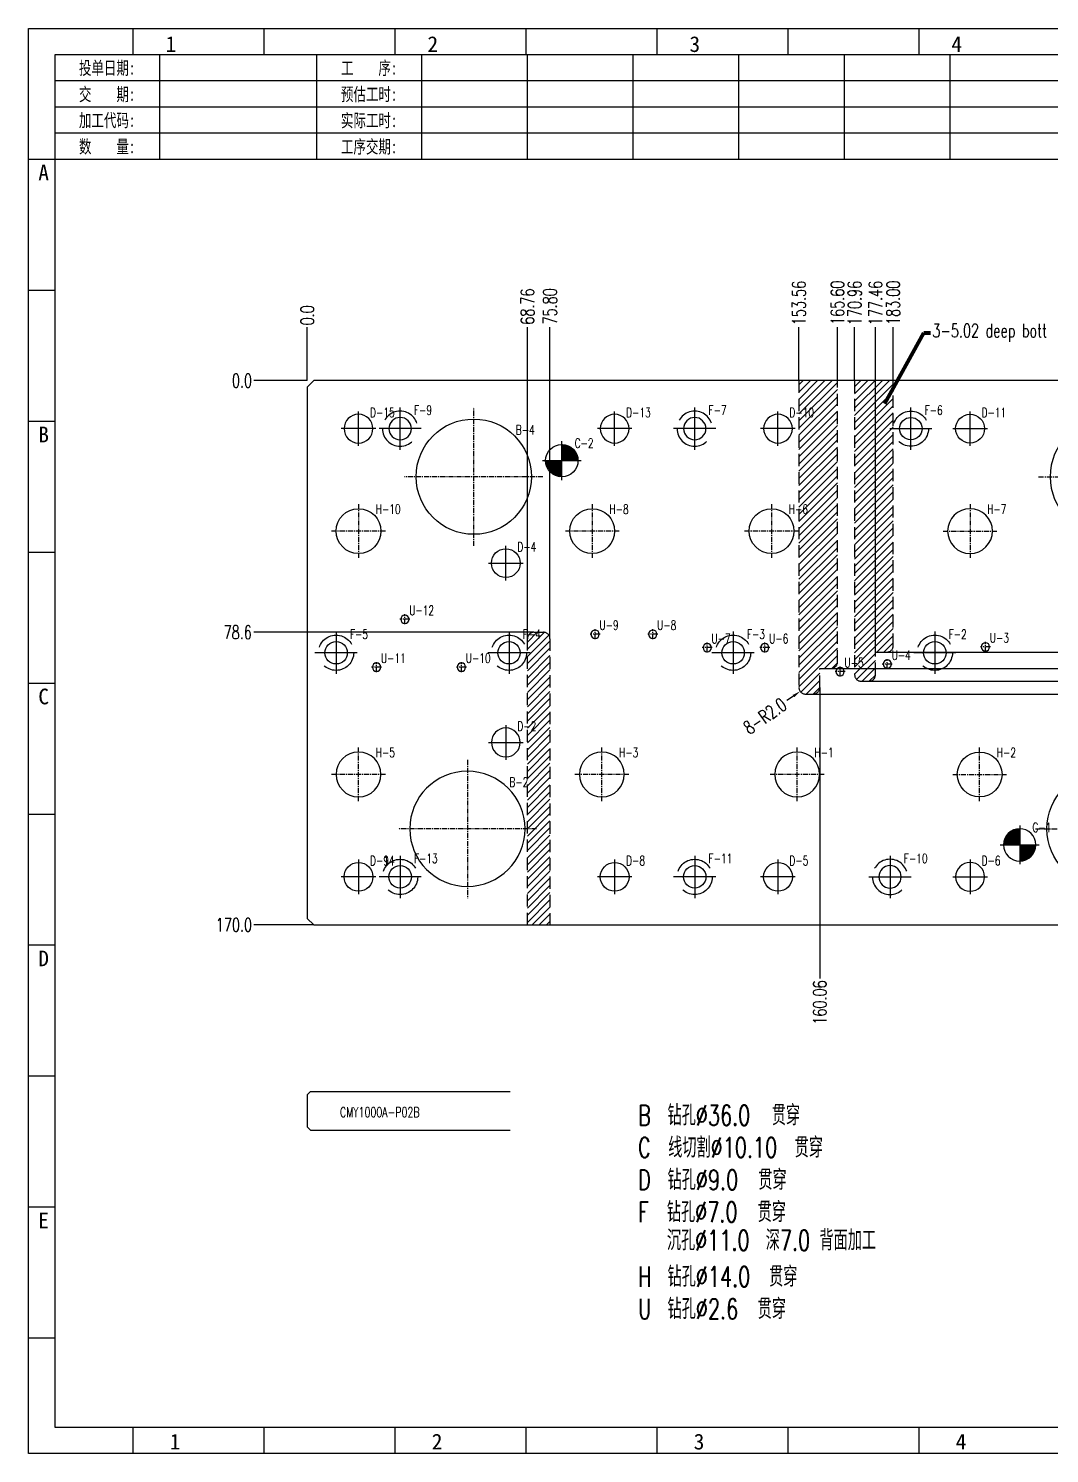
# Model space of a CAD drawing. Header units: millimetres. Extents: x -2852 to 5627, y -2271 to 1849.
# Drawn here: x 4346.7 to 4665.6, y 1404.1 to 1849.2 of the extents above; entities that cross this region are included whole.
import ezdxf
from ezdxf.enums import TextEntityAlignment as Align

# ---------------------------------------------------------------- set-up
doc = ezdxf.new("R2010")
doc.units = ezdxf.units.MM
doc.header["$PDSIZE"] = 3
for name, pattern in [('CENTER', [50.8, 31.75, -6.35, 6.35, -6.35]), ('DASHED', [19.05, 12.7, -6.35]), ('DASHED2', [9.525, 6.35, -3.175])]:
    doc.linetypes.add(name, pattern=pattern)
for name, color, linetype in [('1', 7, 'Continuous'), ('11', 4, 'DASHED2'), ('41', 1, 'Continuous'), ('P02', 51, 'Continuous')]:
    doc.layers.add(name, color=color, linetype=linetype)
doc.styles.add('jet01', font='simplex.shx', dxfattribs={"width": 0.7, "bigfont": 'hztxt.shx'})
doc.styles.add('jet02', font='simplex.shx', dxfattribs={"width": 0.7})
doc.styles.get("Standard").update_dxf_attribs({"font": '仿宋_GB2312_0.ttf', "width": 0.7})
doc.styles.add('tk', font='', dxfattribs={"width": 0.7})
doc.styles.add('tk 2', font='仿宋_GB2312_0.ttf', dxfattribs={"width": 0.65})
doc.styles.get('tk').set_extended_font_data('NSimSun')
doc.dimstyles.new('jet02', dxfattribs={"dimtxt": 3.5, "dimasz": 2.1, "dimexe": 1, "dimexo": 0, "dimgap": 0.5, "dimtad": 0, "dimtoh": 1, "dimdec": 3, "dimzin": 9, "dimdsep": 46, "dimtxsty": 'jet02', "dimcen": 0, "dimclrt": 256, "dimazin": 2, "dimtfac": 1, "dimtdec": 3, "dimtofl": 0, "dimtmove": 0, "dimatfit": 1, "dimfxl": 0, "dimarcsym": 0})

# ---------------------------------------------------------------- blocks, each defined once
blk = doc.blocks.new('A3-N')
at = {"layer": '1', "color": 1}
for p, q in [((0, 0), (0, 296.73)), ((0, 296.73), (420, 296.73)), ((21.82, 291.27), (21.82, 296.73)), ((49.09, 291.27), (49.09, 296.73)), ((76.36, 291.27), (76.36, 296.73)), ((103.64, 291.27), (103.64, 296.73)), ((103.64, 291.27), (103.64, 296.73)), ((103.64, 291.27), (103.64, 296.73)), ((130.91, 291.27), (130.91, 296.73)), ((158.18, 291.27), (158.18, 296.73)), ((185.45, 291.27), (185.45, 296.73)), ((5.45, 269.45), (0, 269.45)), ((5.45, 242.18), (0, 242.18)), ((5.45, 214.91), (0, 214.91)), ((5.45, 187.64), (0, 187.64)), ((5.45, 160.36), (0, 160.36)), ((5.45, 133.09), (0, 133.09)), ((5.45, 105.82), (0, 105.82)), ((5.45, 78.55), (0, 78.55)), ((5.45, 51.27), (0, 51.27)), ((5.45, 24), (0, 24)), ((21.82, 0), (21.82, 5.45)), ((49.09, 0), (49.09, 5.45)), ((76.36, 0), (76.36, 5.45)), ((103.64, 0), (103.64, 5.45)), ((130.91, 0), (130.91, 5.45)), ((158.18, 0), (158.18, 5.45)), ((185.45, 0), (185.45, 5.45)), ((1, 0), (0, 0)), ((420, 0), (1, 0))]:
    blk.add_line(p, q, dxfattribs=at)
at = {"layer": '1'}
blk.add_lwpolyline([(221.45, 5.45), (414.55, 5.45), (414.55, 291.27), (5.45, 291.27), (5.45, 5.45), (414.55, 5.45)], dxfattribs=at)
at = {"layer": '41'}
for p, q in [((27.27, 291.27), (27.27, 269.45)), ((60, 291.27), (60, 269.45)), ((81.82, 291.27), (81.82, 269.45)), ((103.82, 291.27), (103.82, 269.45)), ((125.82, 291.27), (125.82, 269.45)), ((147.82, 291.27), (147.82, 269.45)), ((169.82, 291.27), (169.82, 269.45)), ((191.82, 291.27), (191.82, 269.45)), ((367.82, 285.82), (5.45, 285.82)), ((367.82, 280.36), (5.45, 280.36)), ((367.82, 274.91), (5.45, 274.91)), ((414.55, 269.45), (5.45, 269.45))]:
    blk.add_line(p, q, dxfattribs=at)
at = {"layer": '1', "color": 1}
for s, p in [('1', (29.64, 295.11)), ('2', (84.18, 295.11)), ('3', (138.73, 295.11)), ('4', (193.27, 295.11)), ('1', (30.53, 4.11)), ('2', (85.08, 4.11)), ('3', (139.62, 4.11)), ('4', (194.17, 4.11))]:
    blk.add_text(s, height=3.27, dxfattribs=at).set_placement(p, align=Align.TOP_CENTER)
at = {"layer": '1', "style": 'tk', "width": 0.7}
for s, p in [('投单日期:', (16.36, 288.55)), ('工    序:', (70.91, 288.55)), ('交    期:', (16.36, 283.09)), ('预估工时:', (70.91, 283.09)), ('加工代码:', (16.36, 277.64)), ('实际工时:', (70.91, 277.64)), ('数    量:', (16.36, 272.18)), ('工序交期:', (70.91, 272.18))]:
    blk.add_text(s, height=2.727, dxfattribs=at).set_placement(p, align=Align.MIDDLE)
at = {"layer": '1', "color": 1}
for s, p in [('A', (2.04, 268.36)), ('B', (2.04, 213.82)), ('C', (2.04, 159.27)), ('D', (2.04, 104.73)), ('E', (2.04, 50.18))]:
    blk.add_text(s, height=3.27, dxfattribs=at).set_placement(p, align=Align.TOP_LEFT)
at = {"layer": '1', "style": 'tk 2', "width": 0.7}
for tag, p in [('PATR-NO1', (309.84, 32.96)), ('TITLE', (365.74, 30.9)), ('PATR-NO2', (309.84, 27.81)), ('DWG-NO:', (366.54, 18.14))]:
    blk.add_attdef(tag, p, '', height=3.27, dxfattribs=at)
at = {"layer": '1', "color": 1, "style": 'tk 2', "width": 0.7}
for tag, p in [('DRAW', (314.55, 7.27)), ('DATE', (334.72, 7.32))]:
    blk.add_attdef(tag, p, '', height=3.49, dxfattribs=at)
at = {"layer": '1', "style": 'tk 2', "width": 0.7}
for tag, p in [('SCALE', (376.55, 8.73)), ('SHEET', (386.6, 8.72)), ('REV', (397.38, 8.73))]:
    blk.add_attdef(tag, text='', height=2.18, dxfattribs=at).set_placement(p, align=Align.MIDDLE_LEFT)
blk = doc.blocks.new('P02-POST20')
at = {"layer": 'P02', "color": 6, "linetype": 'CENTER', "ltscale": 0.05}
for p, q in [((0, 21.6), (0, -21.6)), ((21.6, 0), (-21.6, 0))]:
    blk.add_line(p, q, dxfattribs=at)
at = {"layer": 'P02', "linetype": 'Continuous', "ltscale": 0.05}
blk.add_circle((0, 0), 18, dxfattribs=at)
blk = doc.blocks.new('P02-PIN10')
at = {"layer": 'P02', "color": 6, "linetype": 'CENTER'}
for p, q in [((0, 6.06), (0, -6.06)), ((6.06, 0), (-6.06, 0))]:
    blk.add_line(p, q, dxfattribs=at)
at = {"layer": 'P02', "linetype": 'Continuous'}
blk.add_circle((0, 0), 5.05, dxfattribs=at)
blk = doc.blocks.new('P02-BYKP')
at = {"layer": 'P02', "color": 6, "linetype": 'CENTER', "ltscale": 0.05}
for p, q in [((1.56, 0), (-1.56, 0)), ((0, 1.56), (0, -1.56))]:
    blk.add_line(p, q, dxfattribs=at)
at = {"layer": 'P02', "linetype": 'Continuous', "ltscale": 0.05}
blk.add_circle((0, 0), 1.3, dxfattribs=at)
blk = doc.blocks.new('P02-DISK30')
at = {"layer": 'P02', "color": 6, "linetype": 'CENTER', "ltscale": 0.05}
for p, q in [((0, 8.4), (0, -8.4)), ((8.4, 0), (-8.4, 0))]:
    blk.add_line(p, q, dxfattribs=at)
at = {"layer": 'P02', "linetype": 'Continuous', "ltscale": 0.05}
blk.add_circle((0, 0), 7, dxfattribs=at)
blk = doc.blocks.new('P02-L8')
at = {"layer": 'P02', "color": 6, "linetype": 'CENTER'}
for p, q in [((0, 5.4), (0, -5.4)), ((5.4, 0), (-5.4, 0))]:
    blk.add_line(p, q, dxfattribs=at)
at = {"layer": 'P02', "linetype": 'Continuous'}
blk.add_circle((0, 0), 4.5, dxfattribs=at)
blk = doc.blocks.new('P02-M6')
at = {"layer": 'P02', "color": 6, "linetype": 'CENTER'}
for p, q in [((0, 6.6), (0, -6.6)), ((6.6, 0), (-6.6, 0))]:
    blk.add_line(p, q, dxfattribs=at)
at = {"layer": 'P02', "color": 4, "linetype": 'DASHED'}
blk.add_circle((0, 0), 5.5, dxfattribs=at)
at = {"layer": 'P02', "linetype": 'Continuous'}
blk.add_circle((0, 0), 3.5, dxfattribs=at)
blk = doc.blocks.new('*D5069')
at = {"layer": '41', "ltscale": 0.05}
blk.add_line((1785.81, 4871.75), (1783.75, 4870.3), dxfattribs=at)
blk.add_solid([(1786.06, 4871.41), (1785.57, 4872.1), (1787.87, 4873.2)], dxfattribs=at)
at = {"layer": 'Defpoints', "color": 0, "ltscale": 0.05}
for p in [(1789.51, 4874.36), (1787.87, 4873.2)]:
    blk.add_point(p, dxfattribs=at)
at = {"layer": '41', "ltscale": 0.05, "insert": (1776.91, 4865.48), "char_height": 4.2, "attachment_point": 5, "rotation": 35.1774, "style": 'jet02'}
blk.add_mtext('8-R2.0', dxfattribs=at)
blk = doc.blocks.new('*D5070')
at = {"layer": '41', "ltscale": 0.05}
blk.add_line((1633.95, 4970.26), (1617.24, 4970.26), dxfattribs=at)
at = {"layer": 'Defpoints', "color": 0, "ltscale": 0.05}
for p in [(1617.24, 4970.26), (1633.95, 4970.26), (1633.95, 4970.26)]:
    blk.add_point(p, dxfattribs=at)
at = {"layer": '41', "ltscale": 0.05, "insert": (1613.56, 4970.26), "char_height": 4.2, "attachment_point": 5, "style": 'jet02'}
blk.add_mtext('0.0', dxfattribs=at)
blk = doc.blocks.new('*D5071')
at = {"layer": '41', "ltscale": 0.05}
blk.add_line((1635.95, 4800.26), (1617.24, 4800.26), dxfattribs=at)
at = {"layer": 'Defpoints', "color": 0, "ltscale": 0.05}
for p in [(1633.95, 4970.26), (1617.24, 4800.26), (1635.95, 4800.26)]:
    blk.add_point(p, dxfattribs=at)
at = {"layer": '41', "ltscale": 0.05, "insert": (1611.04, 4800.26), "char_height": 4.2, "attachment_point": 5, "style": 'jet02'}
blk.add_mtext('170.0', dxfattribs=at)
blk = doc.blocks.new('*D5072')
at = {"layer": '41', "ltscale": 0.05}
blk.add_line((1704.71, 4891.66), (1617.24, 4891.66), dxfattribs=at)
at = {"layer": 'Defpoints', "color": 0, "ltscale": 0.05}
for p in [(1633.95, 4970.26), (1617.24, 4891.66), (1704.71, 4891.66)]:
    blk.add_point(p, dxfattribs=at)
at = {"layer": '41', "ltscale": 0.05, "insert": (1612.23, 4891.66), "char_height": 4.2, "attachment_point": 5, "style": 'jet02'}
blk.add_mtext('78.6', dxfattribs=at)
blk = doc.blocks.new('*D5073')
at = {"layer": '41', "ltscale": 0.05}
for p, q in [((1792.01, 4872.36), (1943.59, 4872.36)), ((1943.59, 4872.36), (1948.63, 4869.86)), ((1948.63, 4869.86), (1953.67, 4869.86))]:
    blk.add_line(p, q, dxfattribs=at)
at = {"layer": 'Defpoints', "color": 0, "ltscale": 0.05}
for p in [(1633.95, 4970.26), (1792.01, 4872.36), (1953.67, 4869.86)]:
    blk.add_point(p, dxfattribs=at)
at = {"layer": '41', "ltscale": 0.05, "insert": (1958.68, 4869.86), "char_height": 4.2, "attachment_point": 5, "style": 'jet02'}
blk.add_mtext('97.9', dxfattribs=at)
blk = doc.blocks.new('*D5074')
at = {"layer": '41', "ltscale": 0.05}
for p, q in [((1809.41, 4876.36), (1943.59, 4876.36)), ((1943.59, 4876.36), (1948.63, 4875.11)), ((1948.63, 4875.11), (1953.67, 4875.11))]:
    blk.add_line(p, q, dxfattribs=at)
at = {"layer": 'Defpoints', "color": 0, "ltscale": 0.05}
for p in [(1633.95, 4970.26), (1809.41, 4876.36), (1953.67, 4875.11)]:
    blk.add_point(p, dxfattribs=at)
at = {"layer": '41', "ltscale": 0.05, "insert": (1958.68, 4875.11), "char_height": 4.2, "attachment_point": 5, "style": 'jet02'}
blk.add_mtext('93.9', dxfattribs=at)
blk = doc.blocks.new('*D5075')
at = {"layer": '41', "ltscale": 0.05}
blk.add_line((1797.55, 4880.36), (1953.67, 4880.36), dxfattribs=at)
at = {"layer": 'Defpoints', "color": 0, "ltscale": 0.05}
for p in [(1633.95, 4970.26), (1797.55, 4880.36), (1953.67, 4880.36)]:
    blk.add_point(p, dxfattribs=at)
at = {"layer": '41', "ltscale": 0.05, "insert": (1958.68, 4880.36), "char_height": 4.2, "attachment_point": 5, "style": 'jet02'}
blk.add_mtext('89.9', dxfattribs=at)
blk = doc.blocks.new('*D5076')
at = {"layer": '41', "ltscale": 0.05}
for p, q in [((1814.95, 4885.46), (1943.59, 4885.46)), ((1943.59, 4885.46), (1948.63, 4885.61)), ((1948.63, 4885.61), (1953.67, 4885.61))]:
    blk.add_line(p, q, dxfattribs=at)
at = {"layer": 'Defpoints', "color": 0, "ltscale": 0.05}
for p in [(1633.95, 4970.26), (1814.95, 4885.46), (1953.67, 4885.61)]:
    blk.add_point(p, dxfattribs=at)
at = {"layer": '41', "ltscale": 0.05, "insert": (1958.75, 4885.61), "char_height": 4.2, "attachment_point": 5, "style": 'jet02'}
blk.add_mtext('84.8', dxfattribs=at)
blk = doc.blocks.new('*D5077')
at = {"layer": '41', "ltscale": 0.05}
blk.add_line((1633.95, 4970.26), (1633.95, 4986.97), dxfattribs=at)
at = {"layer": 'Defpoints', "color": 0, "ltscale": 0.05}
for p in [(1633.95, 4986.97), (1633.95, 4970.26), (1633.95, 4970.26)]:
    blk.add_point(p, dxfattribs=at)
at = {"layer": '41', "ltscale": 0.05, "insert": (1633.95, 4990.65), "char_height": 4.2, "attachment_point": 5, "rotation": 90, "style": 'jet02'}
blk.add_mtext('0.0', dxfattribs=at)
blk = doc.blocks.new('*D5078')
at = {"layer": '41', "ltscale": 0.05}
blk.add_line((1702.71, 4889.66), (1702.71, 4986.97), dxfattribs=at)
at = {"layer": 'Defpoints', "color": 0, "ltscale": 0.05}
for p in [(1702.71, 4986.97), (1633.95, 4970.26), (1702.71, 4889.66)]:
    blk.add_point(p, dxfattribs=at)
at = {"layer": '41', "ltscale": 0.05, "insert": (1702.71, 4993.38), "char_height": 4.2, "attachment_point": 5, "rotation": 90, "style": 'jet02'}
blk.add_mtext('68.76', dxfattribs=at)
blk = doc.blocks.new('*D5079')
at = {"layer": '41', "ltscale": 0.05}
blk.add_line((1709.75, 4889.66), (1709.75, 4986.97), dxfattribs=at)
at = {"layer": 'Defpoints', "color": 0, "ltscale": 0.05}
for p in [(1709.75, 4986.97), (1633.95, 4970.26), (1709.75, 4889.66)]:
    blk.add_point(p, dxfattribs=at)
at = {"layer": '41', "ltscale": 0.05, "insert": (1709.75, 4993.45), "char_height": 4.2, "attachment_point": 5, "rotation": 90, "style": 'jet02'}
blk.add_mtext('75.80', dxfattribs=at)
blk = doc.blocks.new('*D5080')
at = {"layer": '41', "ltscale": 0.05}
blk.add_line((1787.51, 4970.26), (1787.51, 4986.97), dxfattribs=at)
at = {"layer": 'Defpoints', "color": 0, "ltscale": 0.05}
for p in [(1787.51, 4986.97), (1633.95, 4970.26), (1787.51, 4970.26)]:
    blk.add_point(p, dxfattribs=at)
at = {"layer": '41', "ltscale": 0.05, "insert": (1787.51, 4994.5), "char_height": 4.2, "attachment_point": 5, "rotation": 90, "style": 'jet02'}
blk.add_mtext('153.56', dxfattribs=at)
blk = doc.blocks.new('*D5081')
at = {"layer": '41', "ltscale": 0.05}
blk.add_line((1799.55, 4970.26), (1799.55, 4986.97), dxfattribs=at)
at = {"layer": 'Defpoints', "color": 0, "ltscale": 0.05}
for p in [(1799.55, 4986.97), (1633.95, 4970.26), (1799.55, 4970.26)]:
    blk.add_point(p, dxfattribs=at)
at = {"layer": '41', "ltscale": 0.05, "insert": (1799.55, 4994.57), "char_height": 4.2, "attachment_point": 5, "rotation": 90, "style": 'jet02'}
blk.add_mtext('165.60', dxfattribs=at)
blk = doc.blocks.new('*D5082')
at = {"layer": '41', "ltscale": 0.05}
blk.add_line((1804.91, 4970.26), (1804.91, 4986.97), dxfattribs=at)
at = {"layer": 'Defpoints', "color": 0, "ltscale": 0.05}
for p in [(1804.91, 4986.97), (1633.95, 4970.26), (1804.91, 4970.26)]:
    blk.add_point(p, dxfattribs=at)
at = {"layer": '41', "ltscale": 0.05, "insert": (1804.91, 4994.5), "char_height": 4.2, "attachment_point": 5, "rotation": 90, "style": 'jet02'}
blk.add_mtext('170.96', dxfattribs=at)
blk = doc.blocks.new('*D5083')
at = {"layer": '41', "ltscale": 0.05}
blk.add_line((1811.41, 4885.46), (1811.41, 4986.97), dxfattribs=at)
at = {"layer": 'Defpoints', "color": 0, "ltscale": 0.05}
for p in [(1811.41, 4986.97), (1633.95, 4970.26), (1811.41, 4885.46)]:
    blk.add_point(p, dxfattribs=at)
at = {"layer": '41', "ltscale": 0.05, "insert": (1811.41, 4994.5), "char_height": 4.2, "attachment_point": 5, "rotation": 90, "style": 'jet02'}
blk.add_mtext('177.46', dxfattribs=at)
blk = doc.blocks.new('*D5084')
at = {"layer": '41', "ltscale": 0.05}
blk.add_line((1816.95, 4970.26), (1816.95, 4986.97), dxfattribs=at)
at = {"layer": 'Defpoints', "color": 0, "ltscale": 0.05}
for p in [(1816.95, 4986.97), (1633.95, 4970.26), (1816.95, 4970.26)]:
    blk.add_point(p, dxfattribs=at)
at = {"layer": '41', "ltscale": 0.05, "insert": (1816.95, 4994.57), "char_height": 4.2, "attachment_point": 5, "rotation": 90, "style": 'jet02'}
blk.add_mtext('183.00', dxfattribs=at)
blk = doc.blocks.new('*D5085')
at = {"layer": '41', "ltscale": 0.05}
blk.add_line((1936.95, 4968.26), (1936.95, 4986.97), dxfattribs=at)
at = {"layer": 'Defpoints', "color": 0, "ltscale": 0.05}
for p in [(1936.95, 4986.97), (1633.95, 4970.26), (1936.95, 4968.26)]:
    blk.add_point(p, dxfattribs=at)
at = {"layer": '41', "ltscale": 0.05, "insert": (1936.95, 4993.45), "char_height": 4.2, "attachment_point": 5, "rotation": 90, "style": 'jet02'}
blk.add_mtext('303.0', dxfattribs=at)
blk = doc.blocks.new('*D5086')
at = {"layer": '41', "ltscale": 0.05}
blk.add_line((1794.01, 4874.36), (1794.01, 4783.54), dxfattribs=at)
at = {"layer": 'Defpoints', "color": 0, "ltscale": 0.05}
for p in [(1633.95, 4970.26), (1794.01, 4874.36), (1794.01, 4783.54)]:
    blk.add_point(p, dxfattribs=at)
at = {"layer": '41', "ltscale": 0.05, "insert": (1794.01, 4776.01), "char_height": 4.2, "attachment_point": 5, "rotation": 90, "style": 'jet02'}
blk.add_mtext('160.06', dxfattribs=at)

msp = doc.modelspace()

# ---------------------------------------------------------------- hatches: boundary and pattern name
at = {"layer": '11', "ltscale": 0.3}
h = msp.add_hatch(dxfattribs=at)
h.set_pattern_fill('ANSI31', color=256, scale=0.5, style=0)
h.set_pattern_definition([(45, (4433.809, 1739.2425), (-1.122532, 1.122532), [])])
h.paths.add_polyline_path([(4599.404, 1739.2425), (4587.364, 1739.2425), (4587.364, 1643.3425, 0.41421356), (4589.364, 1641.3425), (4591.864, 1641.3425, 0.41421356), (4593.864, 1643.3425), (4593.864, 1649.3425), (4597.404, 1649.3425, 0.41421356), (4599.404, 1651.3425)])
h.paths.add_polyline_path([(4616.804, 1739.2425), (4604.764, 1739.2425), (4604.764, 1647.3425, 0.41421356), (4606.764, 1645.3425), (4609.264, 1645.3425, 0.41421356), (4611.264, 1647.3425), (4611.264, 1654.4425), (4614.804, 1654.4425, 0.41421356), (4616.804, 1656.4425)])
h.paths.add_polyline_path([(4509.609, 1658.6425, 0.41421356), (4507.609, 1660.6425), (4504.569, 1660.6425, 0.41421356), (4502.569, 1658.6425), (4502.569, 1569.2425), (4509.609, 1569.2425)])
at = {"layer": 'P02', "ltscale": 0.05}
h = msp.add_hatch(dxfattribs=at)
h.set_pattern_fill('ANSI31', color=3, scale=0.1, angle=180, style=0)
h.set_pattern_definition([(225, (5159.5894, 2600.9448), (0.2245064, -0.2245064), [])])
h.paths.add_polyline_path([(4513.309, 1714.2425), (4518.359, 1714.2425, 0.41421356), (4513.309, 1719.2925)])
h.paths.add_polyline_path([(4513.309, 1709.1925), (4513.309, 1714.2425), (4508.259, 1714.2425, 0.41421356)])
h = msp.add_hatch(dxfattribs=at)
h.set_pattern_fill('ANSI31', color=3, scale=0.1, angle=180, style=0)
h.set_pattern_definition([(225, (5158.75118, 2527.1899), (0.2245064, -0.2245064), [])])
h.paths.add_polyline_path([(4513.309, 1714.2425), (4518.309, 1714.2425, 0.41421356), (4513.309, 1719.2425)])
h.paths.add_polyline_path([(4513.309, 1714.2425), (4508.309, 1714.2425, 0.41421356), (4513.309, 1709.2425)])
h = msp.add_hatch(dxfattribs=at)
h.set_pattern_fill('ANSI31', color=3, scale=0.1, style=0)
h.set_pattern_definition([(135, (5302.5894, 707.54013), (0.2245064, 0.2245064), [])])
edge = h.paths.add_edge_path()
edge.add_line((4656.309, 1594.2425), (4661.359, 1594.2425))
edge.add_ellipse((4656.309, 1594.2425), major_axis=(3.5709, 3.5709), ratio=1, start_angle=225, end_angle=315, ccw=False)
edge.add_line((4656.309, 1589.1925), (4656.309, 1594.2425))
edge = h.paths.add_edge_path()
edge.add_line((4656.309, 1599.2925), (4656.309, 1594.2425))
edge.add_line((4656.309, 1594.2425), (4651.259, 1594.2425))
edge.add_ellipse((4656.309, 1594.2425), major_axis=(3.5709, 3.5709), ratio=1, start_angle=45, end_angle=135, ccw=False)
h = msp.add_hatch(dxfattribs=at)
h.set_pattern_fill('ANSI31', color=3, scale=0.1, style=0)
h.set_pattern_definition([(135, (5301.75118, 781.29504), (0.2245064, 0.2245064), [])])
edge = h.paths.add_edge_path()
edge.add_line((4656.309, 1594.2425), (4661.309, 1594.2425))
edge.add_ellipse((4656.309, 1594.2425), major_axis=(-3.5355, 3.5355), ratio=1, start_angle=135, end_angle=225, ccw=False)
edge.add_line((4656.309, 1589.2425), (4656.309, 1594.2425))
edge = h.paths.add_edge_path()
edge.add_line((4656.309, 1594.2425), (4651.309, 1594.2425))
edge.add_ellipse((4656.309, 1594.2425), major_axis=(-3.5355, 3.5355), ratio=1, start_angle=-45, end_angle=45, ccw=False)
edge.add_line((4656.309, 1599.2425), (4656.309, 1594.2425))

# ---------------------------------------------------------------- linework, layer by layer
at = {"layer": '1', "ltscale": 0.05}
for p, q in [((4434.809, 1517.1689), (4433.809, 1516.1689)), ((4433.809, 1516.1689), (4433.809, 1506.1689)), ((4434.809, 1517.1689), (4497.1831, 1517.1689)), ((4433.809, 1506.1689), (4434.809, 1505.1689)), ((4434.809, 1505.1689), (4497.1831, 1505.1689))]:
    msp.add_line(p, q, dxfattribs=at)
at = {"layer": '11', "linetype": 'DASHED', "ltscale": 0.3}
for points in [[(4587.364, 1739.2425), (4587.364, 1643.3425, 0.41421356), (4589.364, 1641.3425), (4591.864, 1641.3425, 0.41421356), (4593.864, 1643.3425), (4593.864, 1649.3425), (4597.404, 1649.3425, 0.41421356), (4599.404, 1651.3425), (4599.404, 1739.2425)], [(4604.764, 1739.2425), (4604.764, 1647.3425, 0.41421356), (4606.764, 1645.3425), (4609.264, 1645.3425, 0.41421356), (4611.264, 1647.3425), (4611.264, 1654.4425), (4614.804, 1654.4425, 0.41421356), (4616.804, 1656.4425), (4616.804, 1739.2425)], [(4502.569, 1569.2425), (4502.569, 1658.6425, -0.41421356), (4504.569, 1660.6425), (4507.609, 1660.6425, -0.41421356), (4509.609, 1658.6425), (4509.609, 1569.2425)]]:
    msp.add_lwpolyline(points, format="xyb", dxfattribs=at)
at = {"layer": 'P02', "ltscale": 0.05}
msp.add_lwpolyline([(4734.809, 1569.2425), (4736.809, 1571.2425), (4736.809, 1737.2425), (4734.809, 1739.2425), (4435.809, 1739.2425), (4433.809, 1737.2425), (4433.809, 1571.2425), (4435.809, 1569.2425)], close=True, dxfattribs=at)

# ---------------------------------------------------------------- block references
at = {"layer": '1', "ltscale": 0.05, "xscale": 1.5, "yscale": 1.5, "zscale": 1.5}
msp.add_blockref('A3-N', (4346.7373, 1404.1358), dxfattribs=at)
at = {"layer": 'P02', "extrusion": (0, 0, -1), "zscale": -1, "rotation": 180}
for name, p in [('P02-L8', (-4449.809, 1724.2425)), ('P02-M6', (-4462.809, 1724.2425)), ('P02-L8', (-4529.809, 1724.2425)), ('P02-M6', (-4554.809, 1724.2425)), ('P02-L8', (-4580.809, 1724.2425)), ('P02-BYKP', (-4464.309, 1664.6925)), ('P02-BYKP', (-4523.709, 1660.0425)), ('P02-BYKP', (-4541.709, 1660.0425)), ('P02-BYKP', (-4558.709, 1655.8425)), ('P02-BYKP', (-4576.709, 1655.8425)), ('P02-BYKP', (-4645.609, 1656.0925)), ('P02-BYKP', (-4455.459, 1649.7425)), ('P02-BYKP', (-4481.959, 1649.7425)), ('P02-BYKP', (-4614.9655, 1650.6931)), ('P02-BYKP', (-4600.2379, 1648.3425)), ('P02-DISK30', (-4449.809, 1616.2425)), ('P02-DISK30', (-4525.809, 1616.2425)), ('P02-DISK30', (-4586.809, 1616.2425))]:
    msp.add_blockref(name, p, dxfattribs=at)
at = {"layer": 'P02', "ltscale": 0.05}
for p, rotation in [((4485.809, 1709.2425), 270), ((4682.809, 1599.2425), 90)]:
    msp.add_blockref('P02-POST20', p, dxfattribs=dict(at, rotation=rotation))
at = {"layer": 'P02', "rotation": 180}
for name, p in [('P02-M6', (4622.309, 1724.2425)), ('P02-L8', (4640.809, 1724.2425)), ('P02-PIN10', (4513.309, 1714.2425)), ('P02-L8', (4495.809, 1682.2425)), ('P02-DISK30', (4643.809, 1616.2425))]:
    msp.add_blockref(name, p, dxfattribs=at)
at = {"layer": 'P02', "ltscale": 0.05, "extrusion": (0, 0, -1), "zscale": -1}
for p, rotation in [((-4683.809, 1709.2425), 270), ((-4483.809, 1599.2425), 90)]:
    msp.add_blockref('P02-POST20', p, dxfattribs=dict(at, rotation=rotation))
at = {"layer": 'P02'}
for name, p in [('P02-DISK30', (4449.809, 1692.2425)), ('P02-DISK30', (4522.809, 1692.2425)), ('P02-DISK30', (4578.809, 1692.2425)), ('P02-M6', (4442.809, 1654.2425)), ('P02-M6', (4496.809, 1654.2425)), ('P02-M6', (4566.809, 1654.2425)), ('P02-M6', (4629.809, 1654.2425)), ('P02-L8', (4449.809, 1584.2425)), ('P02-L8', (4449.809, 1584.2425)), ('P02-M6', (4462.809, 1584.2425)), ('P02-L8', (4529.809, 1584.2425)), ('P02-M6', (4554.809, 1584.2425)), ('P02-L8', (4580.809, 1584.2425))]:
    msp.add_blockref(name, p, dxfattribs=at)
at = {"layer": 'P02', "extrusion": (0, 0, -1), "zscale": -1}
for name, p in [('P02-DISK30', (-4640.809, 1692.2425)), ('P02-L8', (-4495.809, 1626.2425)), ('P02-PIN10', (-4656.309, 1594.2425)), ('P02-M6', (-4615.809, 1584.2425)), ('P02-L8', (-4640.809, 1584.2425))]:
    msp.add_blockref(name, p, dxfattribs=at)

# ---------------------------------------------------------------- texts
at = {"layer": '1', "ltscale": 0.05, "style": 'jet01', "width": 0.7}
msp.add_text('CMY1000A-P02B', height=3.083124, dxfattribs=at).set_placement((4444.0087, 1509.2129))
at = {"layer": '41', "ltscale": 0.05, "style": 'jet01', "width": 0.7}
for s, height, p in [('F-9', 2.94, (4467.1139, 1728.5473)), ('F-7', 2.94, (4559.1139, 1728.5473)), ('F-6', 2.94, (4626.6139, 1728.5473)), ('D-15', 2.94, (4453.4068, 1727.8402)), ('D-13', 2.94, (4533.4068, 1727.8402)), ('D-10', 2.94, (4584.4068, 1727.8402)), ('D-11', 2.94, (4644.4068, 1727.8402)), ('B-4', 2.94, (4498.9527, 1722.3862)), ('C-2', 2.94, (4517.2957, 1718.2291)), ('H-10', 2.94, (4455.1745, 1697.608)), ('H-8', 2.94, (4528.1745, 1697.608)), ('H-6', 2.94, (4584.1745, 1697.608)), ('H-7', 2.94, (4646.1745, 1697.608)), ('D-4', 2.94, (4499.4068, 1685.8402)), ('U-12', 2.94, (4465.644, 1666.0275)), ('F-5', 2.94, (4447.1139, 1658.5473)), ('F-4', 2.94, (4501.1139, 1658.5473)), ('U-9', 2.94, (4525.044, 1661.3775)), ('U-8', 2.94, (4543.044, 1661.3775)), ('F-3', 2.94, (4571.1139, 1658.5473)), ('F-2', 2.94, (4634.1139, 1658.5473)), ('U-3', 2.94, (4646.944, 1657.4275)), ('U-7', 2.94, (4560.044, 1657.1775)), ('U-6', 2.94, (4578.044, 1657.1775)), ('U-11', 2.94, (4456.794, 1651.0775)), ('U-10', 2.94, (4483.294, 1651.0775)), ('U-5', 2.94, (4601.573, 1649.6775)), ('U-4', 2.94, (4616.3005, 1652.0281)), ('D-2', 2.94, (4499.4068, 1629.8402)), ('H-5', 2.94, (4455.1745, 1621.608)), ('H-3', 2.94, (4531.1745, 1621.608)), ('H-1', 2.94, (4592.1745, 1621.608)), ('H-2', 2.94, (4649.1745, 1621.608)), ('B-2', 2.94, (4496.9527, 1612.3862)), ('C-1', 2.94, (4660.2957, 1598.2291)), ('D-9', 2.94, (4453.4068, 1587.8402)), ('D-14', 2.94, (4453.4068, 1587.8402)), ('F-13', 2.94, (4467.1139, 1588.5473)), ('D-8', 2.94, (4533.4068, 1587.8402)), ('F-11', 2.94, (4559.1139, 1588.5473)), ('D-5', 2.94, (4584.4068, 1587.8402)), ('F-10', 2.94, (4620.1139, 1588.5473)), ('D-6', 2.94, (4644.4068, 1587.8402)), ('钻孔%%c36.0', 6.3, (4546.338, 1506.6329)), ('贯穿', 6.3, (4578.888, 1506.6329)), ('B', 6.3, (4537.098, 1506.6329)), ('C', 6.3, (4537.098, 1496.5529)), ('线切割%%c10.10', 6.3, (4546.548, 1496.5529)), ('贯穿', 6.3, (4586.028, 1496.5529)), ('D', 6.3, (4537.098, 1486.4729)), ('钻孔%%c9.0', 6.3, (4546.338, 1486.4729)), ('贯穿', 6.3, (4574.688, 1486.4729)), ('F', 6.3, (4537.098, 1476.3929)), ('钻孔%%c7.0', 6.3, (4546.128, 1476.3929)), ('贯穿', 6.3, (4574.478, 1476.3929)), ('沉孔%%c11.0', 6.3, (4546.128, 1467.5729)), ('深7.0', 6.3, (4576.998, 1467.5729)), ('背面加工', 6.3, (4593.798, 1467.5729)), ('H', 6.3, (4537.098, 1456.2329)), ('钻孔%%c14.0', 6.3, (4546.338, 1456.2329)), ('贯穿', 6.3, (4578.048, 1456.2329)), ('U', 6.3, (4537.098, 1446.1529)), ('钻孔%%c2.6', 6.3, (4546.338, 1446.1529)), ('贯穿', 6.3, (4574.478, 1446.1529))]:
    msp.add_text(s, height=height, dxfattribs=at).set_placement(p)
at = {"layer": '41', "ltscale": 0.05, "insert": (4629.0219, 1754.17), "char_height": 4.2, "attachment_point": 4, "style": 'jet02'}
msp.add_mtext('3-5.02 deep bott', dxfattribs=at)

# ---------------------------------------------------------------- dimensions: what is measured, and where the dimension line sits
at = {"layer": '41', "ltscale": 0.05}
for feature_location, offset, dtype, origin, override, picture, middle, set_off in [((4599.4040081371, 1739.2424704452), (0, 16.7147681095), 1, (4433.8090081371, 1739.2424704452), {"dimscale": 1.2, "dimtoh": 0, "dimdec": 2, "dimzin": 1, "dimclrd": 256, "dimclre": 256, "dimazin": 0, "dimatfit": 3, "dimlwd": 65535, "dimlwe": 65535}, '*D5081', (4599.4040081371, 1763.5572385548), (2799.8547928426, -3231.0141412744)), ((4616.8040081371, 1739.2424704452), (0, 16.7147681095), 1, (4433.8090081371, 1739.2424704452), {"dimscale": 1.2, "dimtoh": 0, "dimdec": 2, "dimzin": 1, "dimclrd": 256, "dimclre": 256, "dimazin": 0, "dimatfit": 3, "dimlwd": 65535, "dimlwe": 65535}, '*D5084', (4616.8040081371, 1763.5572385548), (2799.8547928426, -3231.0141412744)), ((4587.3640081371, 1739.2424704452), (0, 16.7147681095), 1, (4433.8090081371, 1739.2424704452), {"dimscale": 1.2, "dimtoh": 0, "dimdec": 2, "dimzin": 1, "dimclrd": 256, "dimclre": 256, "dimazin": 0, "dimatfit": 3, "dimlwd": 65535, "dimlwe": 65535}, '*D5080', (4587.3640081371, 1763.4872385548), (2799.8547928426, -3231.0141412744)), ((4604.7640081371, 1739.2424704452), (0, 16.7147681095), 1, (4433.8090081371, 1739.2424704452), {"dimscale": 1.2, "dimtoh": 0, "dimdec": 2, "dimzin": 1, "dimclrd": 256, "dimclre": 256, "dimazin": 0, "dimatfit": 3, "dimlwd": 65535, "dimlwe": 65535}, '*D5082', (4604.7640081371, 1763.4872385548), (2799.8547928426, -3231.0141412744)), ((4611.2640081371, 1654.4424704446), (0, 101.5147681102), 1, (4433.8090081371, 1739.2424704452), {"dimscale": 1.2, "dimtoh": 0, "dimdec": 2, "dimzin": 1, "dimclrd": 256, "dimclre": 256, "dimazin": 0, "dimatfit": 3, "dimlwd": 65535, "dimlwe": 65535}, '*D5083', (4611.2640081371, 1763.4872385548), (2799.8547928426, -3231.0141412744)), ((4509.609, 1658.6425), (0, 97.3148), 1, (4433.809, 1739.2425), {"dimscale": 1.2, "dimtoh": 0, "dimdec": 2, "dimzin": 1, "dimclrd": 256, "dimclre": 256, "dimazin": 0, "dimatfit": 3, "dimlwd": 65535, "dimlwe": 65535}, '*D5079', (4509.609, 1762.4372), (2799.8548, -3231.0141)), ((4736.809, 1737.2425), (0, 18.7148), 1, (4433.809, 1739.2425), {"dimscale": 1.2, "dimtoh": 0, "dimdec": 1, "dimzin": 1, "dimclrd": 256, "dimclre": 256, "dimadec": 1, "dimazin": 0, "dimatfit": 3, "dimlwd": 65535, "dimlwe": 65535}, '*D5085', (4736.809, 1762.4372), (2799.8548, -3231.0141)), ((4502.569, 1658.6425), (0, 97.3148), 1, (4433.809, 1739.2425), {"dimscale": 1.2, "dimtoh": 0, "dimdec": 2, "dimzin": 1, "dimclrd": 256, "dimclre": 256, "dimazin": 0, "dimatfit": 3, "dimlwd": 65535, "dimlwe": 65535}, '*D5078', (4502.569, 1762.3672), (2799.8548, -3231.0141)), ((4433.8090081371, 1739.2424704452), (0, 16.7147681095), 1, (4433.8090081371, 1739.2424704452), {"dimscale": 1.2, "dimtoh": 0, "dimdec": 1, "dimzin": 1, "dimclrd": 256, "dimclre": 256, "dimadec": 1, "dimazin": 0, "dimatfit": 3, "dimlwd": 65535, "dimlwe": 65535}, '*D5077', (4433.8090081371, 1759.6372385548), (2799.8547928426, -3231.0141412744)), ((4433.8090081371, 1739.2424704452), (-16.7147681095, 0), 0, (4433.8090081371, 1739.2424704452), {"dimscale": 1.2, "dimtoh": 0, "dimdec": 1, "dimzin": 1, "dimclrd": 256, "dimclre": 256, "dimadec": 1, "dimazin": 0, "dimatfit": 3, "dimlwd": 65535, "dimlwe": 65535}, '*D5070', (4413.4142400276, 1739.2424704452), (2799.8547928426, -3231.0141412744)), ((4435.809, 1569.2425), (-18.7148, 0), 0, (4433.809, 1739.2425), {"dimscale": 1.2, "dimtoh": 0, "dimdec": 1, "dimzin": 1, "dimclrd": 256, "dimclre": 256, "dimadec": 1, "dimazin": 0, "dimatfit": 3, "dimlwd": 65535, "dimlwe": 65535}, '*D5071', (4410.8942, 1569.2425), (2799.8548, -3231.0141)), ((4504.569, 1660.6425), (-87.4748, 0), 0, (4433.809, 1739.2425), {"dimscale": 1.2, "dimtoh": 0, "dimdec": 1, "dimzin": 1, "dimclrd": 256, "dimclre": 256, "dimadec": 1, "dimazin": 0, "dimatfit": 3, "dimlwd": 65535, "dimlwe": 65535}, '*D5072', (4412.0842, 1660.6425), (2799.8548, -3231.0141)), ((4591.864, 1641.3425), (161.6598, -2.5), 0, (4433.809, 1739.2425), {"dimscale": 1.2, "dimtoh": 0, "dimdec": 1, "dimzin": 1, "dimclrd": 256, "dimclre": 256, "dimadec": 1, "dimazin": 0, "dimatfit": 3, "dimlwd": 65535, "dimlwe": 65535}, '*D5073', (4758.5338, 1638.8425), (2799.8548, -3231.0141)), ((4609.264, 1645.3425), (144.2598, -1.25), 0, (4433.809, 1739.2425), {"dimscale": 1.2, "dimtoh": 0, "dimdec": 1, "dimzin": 1, "dimclrd": 256, "dimclre": 256, "dimadec": 1, "dimazin": 0, "dimatfit": 3, "dimlwd": 65535, "dimlwe": 65535}, '*D5074', (4758.5338, 1644.0925), (2799.8548, -3231.0141)), ((4597.404, 1649.3425), (156.1198, 0), 0, (4433.809, 1739.2425), {"dimscale": 1.2, "dimtoh": 0, "dimdec": 1, "dimzin": 1, "dimclrd": 256, "dimclre": 256, "dimadec": 1, "dimazin": 0, "dimatfit": 3, "dimlwd": 65535, "dimlwe": 65535}, '*D5075', (4758.5338, 1649.3425), (2799.8548, -3231.0141)), ((4614.804, 1654.4425), (138.7198, 0.15), 0, (4433.809, 1739.2425), {"dimscale": 1.2, "dimtoh": 0, "dimdec": 1, "dimzin": 1, "dimclrd": 256, "dimclre": 256, "dimadec": 1, "dimazin": 0, "dimatfit": 3, "dimlwd": 65535, "dimlwe": 65535}, '*D5076', (4758.6038, 1654.5925), (2799.8548, -3231.0141)), ((4593.8640081371, 1643.3424704446), (0, -90.8147681089), 1, (4433.8090081371, 1739.2424704452), {"dimscale": 1.2, "dimtoh": 0, "dimdec": 2, "dimzin": 1, "dimclrd": 256, "dimclre": 256, "dimazin": 0, "dimatfit": 3, "dimlwd": 65535, "dimlwe": 65535}, '*D5086', (4593.8640081371, 1544.9977023357), (2799.8547928426, -3231.0141412744))]:
    dim = msp.add_ordinate_dim(feature_location=feature_location, offset=offset, dtype=dtype, origin=origin, dimstyle='jet02', override=override, dxfattribs=at)
    dim.commit()
    dim.dimension.update_dxf_attribs({"geometry": picture, "text_midpoint": middle, "insert": set_off})
dim = msp.add_radius_dim(center=(4589.364, 1643.3425), mpoint=(4587.7293, 1642.1902), text='8-<>', dimstyle='jet02', override={"dimscale": 1.2, "dimtoh": 0, "dimdec": 1, "dimzin": 1, "dimclrd": 256, "dimclre": 256, "dimadec": 1, "dimazin": 0, "dimatfit": 3, "dimlwd": 65535, "dimlwe": 65535}, dxfattribs=at)
dim.commit()
dim.dimension.update_dxf_attribs({"geometry": '*D5069', "text_midpoint": (4576.7683, 1634.4646), "insert": (2799.8548, -3231.0141)})

# ---------------------------------------------------------------- leaders
at = {"layer": '41', "ltscale": 0.05, "annotation_type": 0, "has_hookline": 1, "hookline_direction": 0, "text_width": 40.32}
msp.add_leader([(4614.1684, 1732.1475), (4626.3219, 1754.17), (4628.4219, 1754.17)], dimstyle='jet02', override={"dimscale": 1.2, "dimtoh": 0, "dimdec": 1, "dimzin": 1, "dimclrd": 256, "dimclre": 256, "dimadec": 1, "dimazin": 0, "dimatfit": 3, "dimlwd": 65535, "dimlwe": 65535}, dxfattribs=at)

doc.saveas('drawing.dxf')
